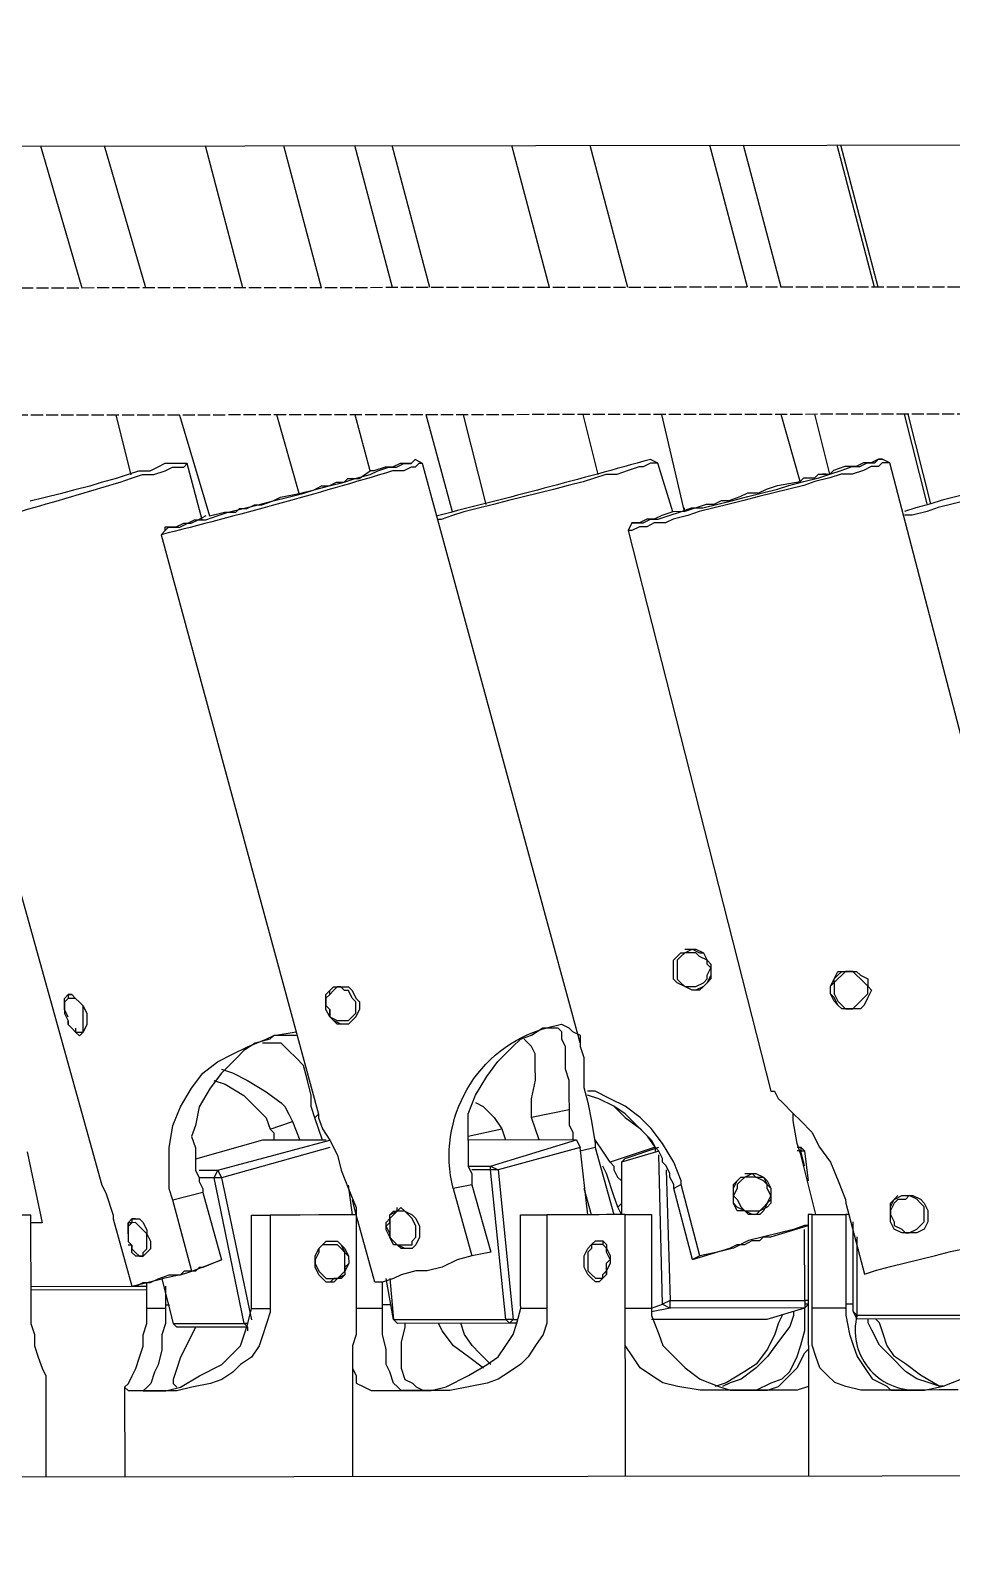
# Model space of a CAD drawing. Header units: feet. Extents: x -99009 to 3252343, y -11094690 to 9035152.
# Drawn here: x 2488723.6 to 2488906.1, y -1980934.5 to -1980631.2 of the extents above; entities that cross this region are included whole.
import ezdxf

# ---------------------------------------------------------------- set-up
doc = ezdxf.new("R2010")
doc.units = ezdxf.units.FT
doc.linetypes.add('PDF_IMPORT', pattern=[1, 0.8, -0.2])
doc.layers.add('1', color=1, linetype='Continuous')

# ---------------------------------------------------------------- blocks, each defined once
blk = doc.blocks.new('lEVELLING mACHINE')
at = {"color": 200, "lineweight": 25, "transparency": 33554684}
for points in [[(11504.18, 7487.43), (11529.38, 7462.97), (13279.48, 7462.97), (13303.93, 7487.43), (13260.96, 7487.43), (13262.44, 7488.91), (13262.44, 7521.51), (13260.96, 7522.99), (13257.99, 7522.99), (13257.25, 7521.51), (13257.25, 7488.91), (11456.76, 7488.91)], [(12760.08, 7428.89), (12761.56, 7428.89), (12761.56, 7429.63), (12761.56, 7431.11), (12760.82, 7434.82), (12760.08, 7437.04), (12759.34, 7439.26), (12757.86, 7441.49), (12756.37, 7443.71), (12753.41, 7445.19), (12752.67, 7445.93), (12751.19, 7445.93), (12749.71, 7445.93), (12748.97, 7445.93), (12751.93, 7445.93), (12754.89, 7445.93), (12758.6, 7445.93), (12761.56, 7445.19), (12763.78, 7444.45), (12765.27, 7442.97), (12766.75, 7441.49), (12767.49, 7439.26), (12768.23, 7437.04), (12768.23, 7434.82), (12768.23, 7432.6), (12768.23, 7429.63), (12768.23, 7411.11), (12768.97, 7411.11), (12768.97, 7462.97)], [(12805.28, 7462.97), (12805.28, 7440), (12805.28, 7439.26), (12805.28, 7437.04), (12805.28, 7434.82), (12805.28, 7432.6), (12805.28, 7429.63), (12805.28, 7411.11), (12800.09, 7411.11), (12800.09, 7428.89), (12800.09, 7429.63), (12797.87, 7428.89), (12796.39, 7429.63), (12796.39, 7428.15), (12797.87, 7428.89), (12798.61, 7399.25)], [(12859.37, 7440), (12859.37, 7462.97)], [(12904.56, 7445.19), (12904.56, 7462.97)], [(12920.12, 7462.97), (12920.12, 7444.45), (12920.12, 7442.97), (12920.86, 7441.49), (12921.6, 7439.26), (12922.35, 7437.04), (12922.35, 7434.82), (12923.09, 7432.6), (12923.09, 7429.63), (12923.09, 7411.11), (12924.57, 7411.11), (12926.05, 7411.11), (12928.27, 7411.11), (12931.24, 7411.11), (12933.46, 7411.11), (12936.42, 7411.11), (12940.13, 7411.11), (12943.09, 7411.11), (12946.8, 7411.11), (12946.8, 7428.89), (12946.8, 7429.63)], [(12739.33, 7445.93), (12743.04, 7445.93), (12746.74, 7445.93), (12748.97, 7445.93), (12748.22, 7445.93), (12746, 7445.93), (12742.3, 7445.19), (12738.59, 7443.71)], [(12742.3, 7445.19), (12743.04, 7445.19), (12746.74, 7442.97), (12749.71, 7440.75), (12751.93, 7439.26), (12753.41, 7437.04), (12754.15, 7434.82), (12754.89, 7432.6), (12755.63, 7431.85)], [(12743.04, 7445.19), (12745.26, 7444.45), (12747.48, 7443.71), (12749.71, 7442.23), (12752.67, 7439.26), (12754.89, 7437.04), (12756.37, 7434.08), (12757.12, 7432.6), (12757.12, 7431.85)], [(12768.97, 7445.19), (12771.19, 7445.93), (12774.16, 7445.93), (12777.12, 7445.93), (12780.08, 7445.93), (12778.6, 7445.93), (12777.12, 7445.93), (12774.9, 7445.19), (12773.42, 7443.71), (12771.19, 7441.49), (12769.71, 7438.52), (12768.97, 7437.78)], [(12781.57, 7445.93), (12779.34, 7445.93), (12776.38, 7444.45), (12774.16, 7443.71), (12772.68, 7442.23), (12771.19, 7439.26), (12770.45, 7437.04), (12769.71, 7434.08), (12769.71, 7432.6), (12769.71, 7431.11), (12769.71, 7429.63)], [(12771.93, 7430.37), (12771.93, 7431.11), (12772.68, 7433.34), (12774.9, 7436.3), (12777.12, 7439.26), (12779.34, 7441.49), (12782.31, 7443.71), (12784.53, 7444.45), (12786.01, 7445.19)], [(12774.16, 7431.11), (12774.9, 7432.6), (12775.64, 7434.82), (12777.12, 7437.78), (12779.34, 7440.75), (12781.57, 7442.23), (12785.27, 7444.45), (12787.49, 7445.19)], [(12805.28, 7429.63), (12800.09, 7429.63), (12800.09, 7431.11), (12798.61, 7434.82), (12797.87, 7437.04), (12795.64, 7439.26), (12793.42, 7441.49), (12790.46, 7443.71), (12786.75, 7445.19), (12784.53, 7445.93), (12782.31, 7445.93), (12780.83, 7445.93), (12780.08, 7445.93), (12783.05, 7445.93), (12786.01, 7445.93), (12790.46, 7445.93), (12794.9, 7445.19), (12797.87, 7444.45), (12800.09, 7442.97), (12802.31, 7441.49), (12803.79, 7439.26), (12805.28, 7437.04)], [(12848.99, 7432.6), (12848.99, 7433.34), (12849.73, 7436.3), (12849.73, 7439.26), (12849.73, 7441.49), (12848.99, 7443.71), (12847.51, 7444.45), (12846.77, 7445.19), (12845.29, 7445.93)], [(12896.41, 7275.52), (12897.15, 7276.26), (12866.03, 7391.1), (12866.03, 7391.84), (12865.29, 7394.07), (12863.81, 7396.29), (12862.33, 7399.25), (12861.59, 7402.22), (12860.11, 7405.92), (12858.62, 7409.63), (12858.62, 7411.11), (12858.62, 7429.63), (12858.62, 7432.6), (12858.62, 7434.82), (12859.37, 7437.04), (12859.37, 7439.26), (12859.37, 7441.49), (12858.62, 7442.97), (12858.62, 7444.45), (12857.14, 7445.19), (12855.66, 7445.93), (12853.44, 7445.93), (12851.22, 7445.93), (12848.25, 7445.93), (12848.99, 7445.93), (12849.73, 7445.93), (12850.47, 7445.19), (12851.22, 7444.45), (12851.96, 7442.23), (12852.7, 7440.75), (12852.7, 7437.78), (12853.44, 7434.82), (12853.44, 7432.6), (12853.44, 7430.37), (12853.44, 7429.63), (12853.44, 7428.89), (12853.44, 7424.45)], [(12858.62, 7411.11), (12860.85, 7411.11), (12863.81, 7411.11), (12866.03, 7411.11), (12869.74, 7411.11), (12872.7, 7411.11), (12875.67, 7411.11), (12875.67, 7429.63), (12875.67, 7430.37), (12876.41, 7432.6), (12877.15, 7434.82), (12877.89, 7437.04), (12879.37, 7439.26), (12881.59, 7440.75), (12883.08, 7442.23), (12885.3, 7443.71), (12887.52, 7444.45), (12891.23, 7445.19), (12894.19, 7445.93), (12896.41, 7445.93), (12899.38, 7445.93), (12900.12, 7445.93), (12901.6, 7445.93), (12903.08, 7445.93), (12903.82, 7445.93), (12904.56, 7445.19), (12903.82, 7444.45), (12903.08, 7442.97), (12902.34, 7441.49), (12901.6, 7439.26), (12900.86, 7437.04), (12900.86, 7434.82), (12900.12, 7432.6), (12900.12, 7429.63), (12900.12, 7424.45)], [(12896.41, 7425.19), (12896.41, 7428.89), (12896.41, 7429.63), (12896.41, 7430.37), (12896.41, 7432.6), (12897.15, 7434.82), (12897.15, 7437.78), (12897.89, 7440.75), (12898.64, 7442.23), (12899.38, 7444.45), (12900.12, 7445.19), (12900.86, 7445.93), (12900.12, 7445.93), (12898.64, 7445.93), (12896.41, 7445.93), (12893.45, 7445.19), (12889.74, 7442.97), (12885.3, 7440.75), (12883.82, 7439.26), (12881.59, 7437.04), (12880.85, 7434.82), (12880.11, 7432.6), (12879.37, 7429.63), (12875.67, 7429.63)], [(12890.48, 7433.34), (12891.97, 7436.3), (12893.45, 7439.26), (12894.19, 7441.49), (12894.93, 7443.71), (12894.93, 7444.45), (12894.19, 7445.19)], [(12831.95, 7440.75), (12834.17, 7438.52), (12835.66, 7437.04), (12837.14, 7434.82), (12837.88, 7432.6)], [(12833.43, 7441.49), (12836.4, 7439.26), (12839.36, 7437.04), (12841.58, 7434.08), (12842.32, 7432.6)], [(12826.76, 7432.6), (12828.25, 7432.6), (12827.5, 7431.85), (12826.76, 7431.85)], [(12851.96, 7423.7), (12851.22, 7431.85), (12828.99, 7431.85), (12828.25, 7432.6), (12850.47, 7432.6), (12851.22, 7431.85), (12852.7, 7423.7)], [(12850.47, 7432.6), (12851.22, 7431.85)], [(12880.11, 7434.08), (12880.11, 7433.34)], [(12891.23, 7422.22), (12885.3, 7420), (12889, 7421.48), (12889.74, 7421.48), (12890.48, 7422.22), (12891.23, 7422.22), (12891.97, 7422.22), (12892.71, 7422.22), (12893.45, 7422.96), (12897.15, 7423.7), (12894.93, 7432.6), (12880.85, 7432.6), (12880.11, 7433.34), (12894.19, 7433.34), (12894.93, 7432.6)], [(12880.11, 7432.6), (12880.85, 7432.6), (12886.78, 7403.7), (12889.74, 7403.7)], [(12759.34, 7415.55), (12759.34, 7431.11), (12731.92, 7431.11), (12731.92, 7431.85), (12759.34, 7431.85), (12759.34, 7431.11), (12760.08, 7430.37), (12760.08, 7412.59)], [(12760.08, 7430.37), (12759.34, 7431.85)], [(12768.23, 7429.63), (12761.56, 7429.63)], [(12800.09, 7431.85), (12777.12, 7431.85), (12769.71, 7429.63), (12768.97, 7428.89), (12769.71, 7428.89)], [(12797.13, 7402.22), (12796.39, 7428.15), (12769.71, 7428.15), (12769.71, 7429.63), (12796.39, 7429.63), (12800.09, 7430.37)], [(12805.28, 7411.11), (12806.02, 7411.11), (12807.5, 7411.11), (12808.98, 7411.11), (12810.46, 7411.11), (12812.69, 7411.11), (12814.91, 7411.11), (12817.87, 7411.11), (12820.84, 7411.11), (12820.84, 7429.63)], [(12836.4, 7401.48), (12831.95, 7401.48), (12814.91, 7396.29), (12814.17, 7397.77), (12830.47, 7402.22), (12827.5, 7431.85), (12828.99, 7431.85), (12831.95, 7402.22), (12835.66, 7402.22)], [(12826.02, 7429.63), (12826.02, 7428.89), (12826.02, 7411.11), (12820.84, 7411.11)], [(12851.22, 7431.85), (12851.22, 7431.85)], [(12853.44, 7429.63), (12858.62, 7429.63)], [(12863.81, 7397.77), (12885.3, 7403.7), (12879.37, 7431.85)], [(12879.37, 7429.63), (12879.37, 7428.89), (12879.37, 7411.11), (12875.67, 7411.11)], [(12896.41, 7429.63), (12900.12, 7429.63)], [(12768.23, 7411.11), (12761.56, 7411.11), (12761.56, 7428.89)], [(12768.97, 7428.15), (12769.71, 7428.15), (12769.71, 7414.07)], [(12853.44, 7428.89), (12851.96, 7428.89)], [(12896.41, 7428.89), (12895.67, 7428.89)], [(12836.4, 7396.29), (12836.4, 7397.03), (12836.4, 7398.51), (12836.4, 7399.25), (12836.4, 7400.74), (12836.4, 7401.48), (12835.66, 7402.96), (12835.66, 7403.7), (12835.66, 7405.18), (12839.36, 7405.92), (12835.66, 7419.26), (12838.62, 7420), (12841.58, 7421.48), (12844.55, 7422.22), (12846.77, 7422.22), (12849.73, 7422.96), (12851.22, 7423.7), (12853.44, 7424.45), (12854.92, 7424.45), (12858.62, 7411.11), (12859.37, 7408.14)], [(12863.81, 7416.29), (12863.07, 7416.29), (12862.33, 7416.29), (12861.59, 7417.04), (12860.85, 7418.52), (12860.11, 7419.26), (12860.11, 7420.74), (12860.85, 7421.48), (12860.85, 7422.96), (12861.59, 7423.7), (12863.07, 7423.7), (12863.81, 7424.45)], [(12889, 7273.29), (12891.97, 7262.18), (12893.45, 7262.18), (12894.19, 7262.18), (12894.93, 7262.18), (12896.41, 7262.18), (12897.89, 7262.92), (12899.38, 7263.66), (12901.6, 7263.66), (12903.82, 7264.4), (12906.04, 7265.14), (12909.01, 7265.88), (12911.23, 7266.62), (12914.2, 7267.37), (12917.16, 7268.11), (12920.12, 7268.85), (12923.09, 7269.59)], [(12944.57, 7277), (12909.01, 7405.18), (12908.27, 7406.66), (12906.79, 7411.11), (12906.79, 7411.85), (12903.08, 7425.19), (12897.15, 7423.7)], [(12923.09, 7425.19), (12903.08, 7425.19), (12902.34, 7425.19), (12900.86, 7424.45), (12899.38, 7424.45), (12897.89, 7423.7), (12895.67, 7422.96), (12893.45, 7422.96), (12891.23, 7422.22), (12894.93, 7408.14)], [(12900.12, 7425.93), (12923.09, 7425.93)], [(12902.34, 7425.19), (12900.12, 7425.19)], [(12923.83, 7398.51), (12920.86, 7412.59), (12923.09, 7412.59)], [(12803.79, 7274.03), (12804.54, 7275.52), (12776.38, 7386.66), (12775.64, 7386.66), (12774.9, 7388.14), (12774.16, 7388.88), (12771.93, 7391.1), (12770.45, 7392.58), (12768.23, 7394.81), (12766.75, 7397.77), (12764.53, 7400.74), (12763.04, 7404.44), (12761.56, 7408.14), (12761.56, 7408.89), (12757.86, 7422.96), (12755.63, 7422.22), (12752.67, 7421.48), (12749.71, 7420.74), (12746.74, 7420), (12743.78, 7419.26), (12740.81, 7418.52), (12737.11, 7417.78)], [(12768.97, 7420.74), (12768.97, 7419.26)], [(12808.98, 7422.96), (12808.98, 7422.22)], [(12790.46, 7419.26), (12791.94, 7420), (12784.53, 7417.78), (12783.05, 7417.04), (12782.31, 7417.04), (12781.57, 7417.04), (12780.08, 7416.29), (12779.34, 7416.29), (12778.6, 7416.29), (12777.86, 7415.55), (12776.38, 7415.55), (12768.97, 7413.33), (12769.71, 7413.33), (12771.93, 7414.07), (12774.9, 7414.81), (12777.86, 7415.55), (12780.83, 7416.29), (12783.79, 7417.78), (12786.75, 7418.52), (12790.46, 7419.26), (12794.16, 7405.18), (12794.16, 7404.44), (12795.64, 7400.74), (12797.87, 7397.03), (12800.09, 7394.07), (12802.31, 7391.84), (12805.28, 7389.62), (12808.24, 7388.14), (12811.2, 7386.66), (12812.69, 7386.66)], [(12791.94, 7420), (12795.64, 7405.92)], [(12808.98, 7417.78), (12808.98, 7417.78)], [(12811.2, 7416.29), (12810.46, 7416.29), (12809.72, 7416.29), (12809.72, 7417.04), (12808.98, 7417.78)], [(12835.66, 7405.18), (12831.95, 7418.52), (12835.66, 7419.26)], [(12848.25, 7417.78), (12848.99, 7417.78), (12850.47, 7417.04), (12851.22, 7417.04), (12851.96, 7415.55), (12851.96, 7414.81), (12852.7, 7413.33), (12851.96, 7412.59), (12851.96, 7411.11), (12851.22, 7410.37), (12850.47, 7410.37), (12850.47, 7409.63)], [(12889, 7406.66), (12885.3, 7420)], [(12903.82, 7414.81), (12903.82, 7413.33), (12903.82, 7412.59), (12903.08, 7411.85), (12902.34, 7411.85), (12901.6, 7411.85), (12900.86, 7412.59), (12900.12, 7414.07), (12900.12, 7414.81), (12899.38, 7416.29), (12899.38, 7417.78), (12900.12, 7418.52), (12900.86, 7419.26)], [(12902.34, 7418.52), (12901.6, 7419.26), (12900.86, 7419.26), (12901.6, 7419.26), (12902.34, 7419.26), (12903.08, 7418.52), (12903.08, 7417.04), (12903.82, 7417.04)], [(12747.48, 7414.81), (12748.22, 7414.81), (12749.71, 7414.81), (12750.45, 7414.81), (12751.93, 7414.07), (12752.67, 7412.59), (12752.67, 7411.85), (12752.67, 7410.37), (12752.67, 7409.63), (12751.93, 7408.14), (12751.19, 7407.4)], [(12902.34, 7411.85), (12903.08, 7411.85), (12903.08, 7412.59), (12903.82, 7412.59), (12903.82, 7413.33)], [(12760.82, 7411.11), (12761.56, 7411.11)], [(12767.49, 7411.11), (12770.45, 7399.25), (12771.19, 7397.03), (12771.93, 7392.58), (12771.93, 7391.1)], [(12781.57, 7402.96), (12780.08, 7402.96), (12779.34, 7403.7), (12777.86, 7403.7), (12777.12, 7404.44), (12776.38, 7405.92), (12776.38, 7406.66), (12776.38, 7408.14), (12777.12, 7408.89), (12777.86, 7410.37), (12778.6, 7411.11), (12779.34, 7411.11), (12780.83, 7411.11), (12781.57, 7410.37), (12783.05, 7409.63), (12783.79, 7408.89), (12783.79, 7408.14), (12783.79, 7406.66), (12783.79, 7405.92), (12783.05, 7404.44), (12782.31, 7403.7), (12781.57, 7403.7)], [(12798.61, 7398.51), (12806.02, 7400.74), (12806.02, 7411.11), (12806.76, 7409.63), (12807.5, 7407.4), (12808.98, 7402.96), (12809.72, 7401.48)], [(12806.02, 7408.89), (12806.76, 7409.63)], [(12811.95, 7411.11), (12813.43, 7405.92)], [(12812.69, 7411.11), (12814.17, 7397.77)], [(12858.62, 7411.11), (12858.62, 7411.11)], [(12859.37, 7411.11), (12860.11, 7405.18)], [(12750.45, 7407.4), (12749.71, 7407.4)], [(12794.16, 7405.18), (12795.64, 7405.92), (12795.64, 7405.18), (12796.39, 7403.7), (12796.39, 7402.96), (12797.13, 7401.48), (12797.87, 7400.74), (12797.87, 7399.99), (12798.61, 7398.51), (12799.35, 7397.77), (12800.83, 7395.55), (12803.05, 7393.33), (12805.28, 7391.1), (12807.5, 7389.62), (12810.46, 7388.14), (12812.69, 7387.4)], [(12808.24, 7400.74), (12807.5, 7401.48), (12807.5, 7402.22), (12806.76, 7403.7), (12806.02, 7404.44), (12806.02, 7405.18), (12806.02, 7405.92)], [(12771.19, 7397.77), (12770.45, 7397.77), (12770.45, 7398.51), (12769.71, 7398.51), (12768.97, 7404.44)], [(12889.74, 7402.22), (12886.04, 7402.22), (12863.81, 7396.29)], [(12769.71, 7401.48), (12770.45, 7398.51), (12771.19, 7398.51)], [(12806.02, 7400.74), (12805.28, 7399.99), (12798.61, 7397.77)], [(12807.5, 7389.62), (12805.28, 7391.84), (12802.31, 7394.07), (12801.57, 7394.81), (12800.09, 7396.29), (12799.35, 7397.77), (12808.24, 7400.74), (12809.72, 7398.51), (12811.2, 7396.29)], [(12864.55, 7396.29), (12877.15, 7396.29), (12890.48, 7399.99)], [(12769.71, 7398.51), (12770.45, 7397.77)], [(12799.35, 7397.77), (12799.35, 7398.51)], [(12811.2, 7397.77), (12814.17, 7398.51)], [(12814.91, 7396.29), (12836.4, 7396.29), (12836.4, 7393.33), (12836.4, 7391.1), (12834.91, 7387.4), (12832.69, 7383.69), (12830.47, 7380.73), (12827.5, 7377.77), (12826.02, 7376.28), (12823.8, 7375.54), (12821.58, 7374.06), (12820.84, 7374.06), (12820.1, 7374.06), (12818.61, 7374.06), (12817.87, 7374.8), (12817.87, 7376.28), (12817.13, 7377.77), (12817.13, 7379.99), (12817.13, 7382.21), (12816.39, 7384.43), (12816.39, 7387.4), (12816.39, 7390.36), (12816.39, 7391.1), (12816.39, 7392.58), (12816.39, 7393.33), (12815.65, 7394.81), (12815.65, 7395.55), (12815.65, 7396.29)], [(12822.32, 7396.29), (12823.8, 7391.84)], [(12834.91, 7388.88), (12833.43, 7389.62), (12831.95, 7391.1), (12831.21, 7391.84), (12829.73, 7394.07), (12828.99, 7396.29)], [(12865.29, 7396.29), (12866.77, 7391.84), (12867.52, 7389.62), (12867.52, 7387.4), (12868.26, 7384.43), (12869, 7381.47), (12870.48, 7379.99), (12871.96, 7378.51), (12873.44, 7377.02), (12874.93, 7377.02), (12876.41, 7377.02), (12877.15, 7377.02)], [(12885.3, 7382.21), (12883.08, 7382.95), (12880.11, 7384.43), (12876.41, 7386.66), (12873.44, 7388.88), (12872.7, 7389.62), (12871.96, 7391.1), (12871.22, 7392.58), (12869.74, 7396.29)], [(12875.67, 7394.07), (12874.93, 7394.81), (12874.93, 7396.29)], [(12836.4, 7395.55), (12829.73, 7394.07)], [(12886.78, 7384.43), (12884.56, 7385.18), (12880.85, 7387.4), (12877.89, 7390.36), (12876.41, 7391.84), (12875.67, 7394.07), (12871.22, 7392.58)], [(12816.39, 7390.36), (12823.8, 7391.84), (12823.8, 7390.36), (12823.8, 7388.14), (12823.06, 7384.43), (12823.06, 7381.47), (12823.06, 7379.25), (12823.8, 7377.77), (12824.54, 7377.02), (12825.28, 7376.28)], [(12866.77, 7391.84), (12866.03, 7391.1)], [(12814.17, 7377.02), (12845.29, 7262.18), (12846.77, 7261.44)], [(12870.48, 7375.54), (12871.22, 7375.54), (12873.44, 7375.54), (12874.93, 7375.54), (12870.48, 7374.8)], [(12915.68, 7371.84), (12916.42, 7370.36), (12916.42, 7369.62), (12916.42, 7368.13), (12915.68, 7367.39), (12914.94, 7367.39), (12914.2, 7368.13), (12913.45, 7368.87), (12912.71, 7369.62), (12911.97, 7371.1), (12911.97, 7372.58), (12911.97, 7373.32), (12912.71, 7374.8), (12913.45, 7375.54), (12914.2, 7374.8), (12914.94, 7374.06), (12915.68, 7373.32), (12915.68, 7372.58)], [(12914.2, 7374.06), (12914.2, 7374.8), (12913.45, 7374.8), (12912.71, 7374.8)], [(12723.77, 7373.32), (12752.67, 7262.18), (12754.15, 7261.44)], [(12860.11, 7373.32), (12860.85, 7373.32), (12861.59, 7373.32), (12863.07, 7372.58), (12863.81, 7371.84), (12863.81, 7370.36), (12864.55, 7369.62), (12864.55, 7368.13), (12863.81, 7367.39), (12863.81, 7366.65), (12863.07, 7365.91), (12862.33, 7365.91)], [(12759.34, 7370.36), (12760.08, 7370.36), (12760.82, 7370.36), (12762.3, 7370.36), (12763.04, 7369.62), (12763.78, 7368.87), (12764.53, 7367.39), (12764.53, 7365.91), (12763.78, 7365.17), (12763.78, 7364.43), (12763.04, 7362.95), (12761.56, 7362.95)], [(12914.94, 7367.39), (12915.68, 7367.39), (12915.68, 7368.13), (12916.42, 7368.87)], [(12793.42, 7358.5), (12792.68, 7358.5), (12791.94, 7358.5), (12790.46, 7359.24), (12789.72, 7359.24), (12788.98, 7360.72), (12788.24, 7361.47), (12788.24, 7362.95), (12788.24, 7363.69), (12788.98, 7365.17), (12789.72, 7365.91), (12790.46, 7366.65), (12791.2, 7366.65)], [(12752.67, 7262.18), (12753.41, 7262.18), (12754.15, 7262.18), (12754.89, 7262.92), (12756.37, 7262.92), (12757.86, 7263.66), (12760.08, 7264.4), (12762.3, 7264.4), (12764.53, 7265.14), (12767.49, 7265.88), (12769.71, 7266.62), (12772.68, 7267.37), (12775.64, 7268.11), (12778.6, 7268.85), (12781.57, 7269.59), (12784.53, 7270.33), (12787.49, 7271.07), (12790.46, 7271.81), (12792.68, 7272.55), (12795.64, 7273.29), (12797.13, 7274.03), (12799.35, 7274.03), (12800.83, 7274.78), (12802.31, 7274.78), (12803.79, 7275.52), (12804.54, 7275.52)], [(12888.26, 7272.55), (12889.74, 7273.29), (12891.23, 7274.03), (12892.71, 7274.03), (12894.19, 7274.78), (12895.67, 7274.78), (12896.41, 7274.78), (12896.41, 7275.52), (12895.67, 7274.78), (12894.93, 7274.78), (12893.45, 7274.78), (12891.97, 7274.03), (12890.48, 7273.29), (12888.26, 7273.29), (12886.04, 7272.55), (12883.82, 7271.81), (12880.85, 7271.07), (12877.89, 7270.33), (12874.93, 7269.59), (12871.96, 7268.85), (12869, 7268.11), (12866.77, 7267.37), (12863.81, 7266.62), (12860.85, 7265.88), (12858.62, 7265.14), (12855.66, 7264.4), (12854.18, 7263.66), (12851.96, 7262.92), (12850.47, 7262.92), (12848.99, 7262.18), (12847.51, 7262.18), (12846.77, 7261.44), (12847.51, 7262.18), (12848.25, 7262.18), (12849.73, 7262.18), (12851.22, 7262.92), (12852.7, 7262.92), (12854.92, 7263.66), (12855.66, 7263.66), (12858.62, 7252.55)], [(12703.77, 7271.81), (12706.73, 7262.18), (12707.47, 7261.44), (12708.21, 7261.44), (12708.95, 7261.44), (12709.7, 7261.44), (12711.18, 7262.18), (12713.4, 7262.18), (12714.88, 7262.92), (12717.1, 7263.66), (12719.33, 7264.4), (12722.29, 7264.4), (12724.51, 7265.14), (12727.48, 7265.88), (12730.44, 7266.62), (12733.41, 7267.37), (12736.37, 7268.11), (12739.33, 7268.85), (12742.3, 7269.59), (12744.52, 7270.33), (12747.48, 7271.07), (12749.71, 7271.81)], [(12706.73, 7262.18), (12707.47, 7262.18), (12708.21, 7262.18), (12709.7, 7262.92), (12711.18, 7262.92), (12712.66, 7263.66), (12714.88, 7263.66), (12717.1, 7264.4), (12719.33, 7265.14), (12722.29, 7265.88), (12725.26, 7266.62), (12728.22, 7267.37), (12731.18, 7268.11), (12734.15, 7268.85), (12737.11, 7269.59), (12740.07, 7270.33), (12743.04, 7271.07), (12745.26, 7271.81), (12748.22, 7272.55), (12749.71, 7272.55)], [(12793.42, 7271.07), (12793.42, 7271.81), (12795.64, 7271.81), (12797.87, 7272.55), (12799.35, 7273.29), (12800.83, 7273.29), (12802.31, 7274.03), (12803.05, 7274.03), (12803.79, 7274.03), (12803.05, 7274.03), (12801.57, 7274.03), (12800.09, 7273.29), (12798.61, 7273.29), (12796.39, 7272.55), (12794.16, 7271.81), (12791.94, 7271.07), (12789.72, 7271.07), (12786.75, 7270.33), (12783.79, 7269.59), (12780.83, 7268.85), (12777.86, 7268.11), (12774.9, 7267.37), (12772.68, 7266.62), (12769.71, 7265.88), (12766.75, 7265.14), (12764.53, 7264.4), (12762.3, 7263.66), (12760.08, 7262.92), (12758.6, 7262.92), (12757.12, 7262.18), (12755.63, 7262.18), (12754.89, 7261.44), (12754.15, 7261.44), (12754.89, 7261.44), (12756.37, 7262.18), (12757.86, 7262.18), (12759.34, 7262.92), (12761.56, 7262.92), (12763.78, 7263.66), (12764.53, 7264.4), (12767.49, 7252.55)], [(12797.87, 7252.55), (12793.42, 7271.81), (12788.98, 7270.33), (12787.49, 7270.33), (12786.01, 7269.59), (12784.53, 7269.59), (12782.31, 7268.85), (12780.83, 7268.11), (12778.6, 7268.11), (12777.12, 7267.37), (12774.9, 7266.62), (12770.45, 7265.88), (12774.16, 7252.55)], [(12798.61, 7262.18), (12799.35, 7262.18), (12800.09, 7262.18), (12801.57, 7262.92), (12802.31, 7262.92), (12804.54, 7263.66), (12806.76, 7264.4), (12808.98, 7264.4), (12811.2, 7265.14), (12813.43, 7265.88), (12816.39, 7266.62), (12819.35, 7267.37), (12822.32, 7268.11), (12825.28, 7268.85), (12828.25, 7269.59), (12831.21, 7270.33), (12834.17, 7271.07), (12837.14, 7271.81), (12839.36, 7272.55), (12841.58, 7273.29), (12842.32, 7273.29)], [(12839.36, 7271.81), (12844.55, 7252.55)], [(12893.45, 7252.55), (12887.52, 7272.55), (12884.56, 7271.81), (12883.82, 7271.81), (12882.33, 7271.81), (12881.59, 7271.07), (12880.11, 7271.07), (12878.63, 7270.33), (12877.15, 7270.33), (12874.93, 7269.59), (12873.44, 7268.85), (12869.74, 7268.11), (12874.18, 7252.55)], [(12744.52, 7270.33), (12748.97, 7252.55)], [(12745.26, 7270.33), (12749.71, 7252.55)], [(12832.69, 7270.33), (12837.14, 7252.55)], [(12770.45, 7265.88), (12769.71, 7265.14), (12768.23, 7265.14), (12767.49, 7265.14), (12766.75, 7264.4), (12766.01, 7264.4), (12765.27, 7264.4), (12766.01, 7264.4), (12764.53, 7264.4)], [(12869.74, 7268.11), (12866.77, 7267.37), (12865.29, 7266.62), (12863.81, 7266.62), (12862.33, 7265.88), (12860.85, 7265.88), (12860.11, 7265.14), (12859.37, 7265.14), (12858.62, 7265.14), (12857.88, 7265.14), (12855.66, 7263.66)], [(12766.01, 7264.4), (12766.01, 7264.4)], [(12810.46, 7264.4), (12813.43, 7252.55)], [(12903.08, 7264.4), (12906.04, 7252.55)], [(12754.89, 7227.35), (12762.3, 7199.2)], [(12755.63, 7227.35), (12763.04, 7199.2)], [(12774.16, 7227.35), (12781.57, 7199.2)], [(12780.83, 7227.35), (12788.24, 7199.2)], [(12804.54, 7227.35), (12811.95, 7199.2)], [(12820.1, 7227.35), (12827.5, 7199.2)], [(12843.81, 7227.35), (12851.22, 7199.2)], [(12851.22, 7227.35), (12858.62, 7199.2)], [(12865.29, 7227.35), (12872.7, 7199.2)], [(12880.85, 7227.35), (12888.26, 7199.2)], [(12900.12, 7227.35), (12908.27, 7199.2)], [(12912.71, 7227.35), (12920.86, 7199.2)], [(13169.08, 7199.2), (11668.67, 7199.2)]]:
    blk.add_lwpolyline(points, dxfattribs=at)
for points in [[(12826.02, 7429.63), (12820.84, 7429.63), (12820.84, 7430.37), (12820.84, 7432.6), (12821.58, 7434.82), (12823.06, 7437.04), (12824.54, 7439.26), (12826.02, 7440.75), (12828.25, 7442.23), (12830.47, 7443.71), (12832.69, 7444.45), (12836.4, 7445.19), (12840.1, 7445.93), (12843.06, 7445.93), (12846.77, 7445.93), (12848.25, 7445.93), (12846.77, 7445.93), (12843.81, 7445.93), (12840.84, 7445.19), (12836.4, 7442.97), (12832.69, 7440.75), (12830.47, 7439.26), (12828.99, 7437.04), (12827.5, 7434.82), (12826.76, 7432.6)], [(12810.46, 7416.29), (12809.72, 7416.29), (12808.98, 7417.04), (12808.98, 7417.78), (12808.24, 7419.26), (12808.24, 7420.74), (12808.98, 7422.22), (12808.98, 7422.96), (12809.72, 7423.7), (12810.46, 7424.45), (12811.2, 7424.45), (12811.95, 7423.7), (12812.69, 7422.96), (12813.43, 7421.48), (12813.43, 7420), (12813.43, 7419.26), (12812.69, 7417.78), (12811.95, 7417.04), (12811.2, 7416.29)], [(12810.46, 7417.04), (12811.2, 7417.04), (12811.95, 7417.04), (12811.95, 7417.78), (12812.69, 7418.52), (12812.69, 7420), (12812.69, 7420.74), (12812.69, 7422.22), (12811.95, 7422.96), (12811.2, 7423.7), (12810.46, 7423.7), (12809.72, 7423.7), (12809.72, 7422.96), (12808.98, 7422.22), (12808.98, 7420.74), (12808.24, 7420), (12808.98, 7418.52), (12808.98, 7417.78), (12809.72, 7417.04)], [(12863.81, 7416.29), (12862.33, 7416.29), (12861.59, 7417.04), (12860.85, 7417.78), (12860.11, 7419.26), (12860.11, 7420.74), (12860.85, 7422.22), (12860.85, 7422.96), (12862.33, 7423.7), (12863.07, 7424.45), (12864.55, 7424.45), (12865.29, 7423.7), (12866.03, 7422.96), (12866.77, 7421.48), (12866.77, 7420), (12866.77, 7419.26), (12866.03, 7417.78), (12865.29, 7417.04), (12864.55, 7416.29)], [(12863.07, 7417.04), (12863.81, 7417.04), (12865.29, 7417.04), (12866.03, 7417.78), (12866.03, 7418.52), (12866.77, 7420), (12866.77, 7420.74), (12866.03, 7422.22), (12865.29, 7422.96), (12864.55, 7423.7), (12863.81, 7423.7), (12862.33, 7423.7), (12861.59, 7422.96), (12860.85, 7422.22), (12860.85, 7420.74), (12860.85, 7420), (12860.85, 7418.52), (12861.59, 7417.78), (12862.33, 7417.04)], [(12848.25, 7417.78), (12849.73, 7417.78), (12850.47, 7417.04), (12851.22, 7416.29), (12851.96, 7415.55), (12852.7, 7414.07), (12852.7, 7412.59), (12851.96, 7411.85), (12851.96, 7411.11), (12850.47, 7410.37), (12849.73, 7409.63), (12848.99, 7410.37), (12847.51, 7411.11), (12846.77, 7411.85), (12846.03, 7413.33), (12846.03, 7414.07), (12846.03, 7415.55), (12846.77, 7417.04), (12847.51, 7417.78)], [(12900.86, 7419.26), (12900.86, 7418.52), (12900.12, 7417.78), (12900.12, 7417.04), (12900.12, 7416.29), (12900.12, 7414.81), (12900.86, 7414.07), (12901.6, 7413.33), (12902.34, 7412.59), (12903.08, 7412.59), (12903.82, 7413.33), (12903.82, 7414.07), (12903.82, 7414.81), (12903.82, 7416.29), (12903.08, 7417.04), (12903.08, 7417.78), (12902.34, 7418.52), (12901.6, 7419.26)], [(12748.22, 7414.81), (12748.97, 7414.81), (12750.45, 7414.81), (12751.93, 7414.07), (12752.67, 7412.59), (12752.67, 7411.85), (12752.67, 7410.37), (12752.67, 7408.89), (12751.93, 7408.14), (12750.45, 7407.4), (12748.97, 7407.4), (12748.22, 7407.4), (12746.74, 7408.14), (12746, 7408.89), (12745.26, 7410.37), (12745.26, 7411.11), (12745.26, 7412.59), (12746, 7414.07), (12747.48, 7414.81)], [(12749.71, 7414.81), (12748.97, 7414.81), (12747.48, 7414.07), (12746.74, 7413.33), (12746, 7412.59), (12746, 7411.85), (12746, 7410.37), (12746, 7409.63), (12746.74, 7408.89), (12747.48, 7408.14), (12748.97, 7407.4), (12749.71, 7408.14), (12751.19, 7408.14), (12751.93, 7408.89), (12752.67, 7410.37), (12752.67, 7411.11), (12751.93, 7412.59), (12751.93, 7413.33), (12750.45, 7414.07)], [(12848.99, 7417.04), (12847.51, 7417.04), (12847.51, 7416.29), (12846.77, 7415.55), (12846.77, 7414.07), (12846.77, 7413.33), (12847.51, 7411.85), (12848.25, 7411.11), (12848.99, 7410.37), (12849.73, 7410.37), (12850.47, 7410.37), (12851.22, 7411.11), (12851.96, 7411.85), (12851.96, 7413.33), (12851.96, 7414.07), (12851.96, 7415.55), (12851.22, 7416.29), (12850.47, 7417.04), (12849.73, 7417.04)], [(12779.34, 7411.11), (12780.08, 7411.11), (12781.57, 7410.37), (12783.05, 7410.37), (12783.79, 7408.89), (12783.79, 7407.4), (12783.79, 7406.66), (12783.79, 7405.18), (12782.31, 7403.7), (12781.57, 7403.7), (12780.08, 7402.96), (12779.34, 7402.96), (12777.86, 7403.7), (12777.12, 7405.18), (12776.38, 7405.92), (12776.38, 7407.4), (12776.38, 7408.89), (12777.12, 7409.63), (12778.6, 7410.37)], [(12780.83, 7410.37), (12779.34, 7410.37), (12778.6, 7410.37), (12777.86, 7409.63), (12777.12, 7408.89), (12776.38, 7407.4), (12777.12, 7405.92), (12777.12, 7405.18), (12777.86, 7404.44), (12779.34, 7403.7), (12780.08, 7403.7), (12781.57, 7403.7), (12782.31, 7404.44), (12783.05, 7405.18), (12783.05, 7405.92), (12783.79, 7407.4), (12783.05, 7408.14), (12782.31, 7409.63), (12781.57, 7410.37)], [(12894.93, 7408.14), (12895.67, 7405.92), (12895.67, 7402.22), (12895.67, 7397.77), (12894.93, 7393.33), (12893.45, 7389.62), (12891.23, 7385.92), (12889, 7382.95), (12886.04, 7380.73), (12883.08, 7379.25), (12880.11, 7377.77), (12876.41, 7376.28), (12874.93, 7375.54), (12875.67, 7376.28), (12878.63, 7377.02), (12880.85, 7378.51), (12882.33, 7379.99), (12885.3, 7382.95), (12887.52, 7385.92), (12889.74, 7389.62), (12890.48, 7393.33), (12891.23, 7395.55), (12890.48, 7397.77), (12890.48, 7399.25), (12890.48, 7399.99), (12890.48, 7401.48), (12890.48, 7402.22), (12889.74, 7403.7), (12889.74, 7404.44), (12889, 7405.92), (12889, 7406.66)], [(12831.95, 7402.22), (12831.95, 7401.48), (12830.47, 7402.22)], [(12886.78, 7403.7), (12886.04, 7402.22), (12885.3, 7403.7)], [(12912.71, 7371.1), (12912.71, 7369.62), (12913.45, 7368.87), (12914.2, 7368.13), (12914.94, 7368.13), (12915.68, 7368.13), (12916.42, 7368.87), (12916.42, 7370.36), (12916.42, 7371.1), (12915.68, 7372.58), (12915.68, 7373.32), (12914.94, 7374.06), (12914.2, 7374.8), (12913.45, 7374.8), (12912.71, 7374.8), (12912.71, 7374.06), (12912.71, 7373.32), (12912.71, 7371.84)], [(12862.33, 7365.91), (12861.59, 7365.91), (12860.11, 7365.91), (12859.37, 7366.65), (12858.62, 7368.13), (12857.88, 7368.87), (12857.88, 7370.36), (12858.62, 7371.84), (12859.37, 7372.58), (12860.11, 7373.32), (12860.85, 7373.32), (12862.33, 7373.32), (12863.07, 7372.58), (12863.81, 7371.84), (12864.55, 7370.36), (12864.55, 7368.87), (12864.55, 7367.39), (12863.81, 7366.65), (12863.07, 7365.91)], [(12858.62, 7368.87), (12859.37, 7368.13), (12860.11, 7366.65), (12860.85, 7366.65), (12861.59, 7365.91), (12862.33, 7365.91), (12863.07, 7366.65), (12863.81, 7367.39), (12864.55, 7368.13), (12864.55, 7369.62), (12863.81, 7370.36), (12863.81, 7371.84), (12862.33, 7372.58), (12861.59, 7372.58), (12860.85, 7372.58), (12860.11, 7372.58), (12859.37, 7371.84), (12858.62, 7371.1), (12858.62, 7370.36)], [(12759.34, 7370.36), (12760.82, 7370.36), (12762.3, 7370.36), (12763.04, 7369.62), (12763.78, 7368.13), (12764.53, 7367.39), (12764.53, 7365.91), (12763.78, 7364.43), (12763.04, 7363.69), (12762.3, 7362.95), (12760.82, 7362.95), (12759.34, 7362.95), (12758.6, 7363.69), (12757.12, 7364.43), (12757.12, 7365.91), (12756.37, 7366.65), (12757.12, 7368.13), (12757.86, 7369.62), (12758.6, 7370.36)], [(12763.04, 7364.43), (12763.78, 7365.17), (12763.78, 7366.65), (12763.78, 7367.39), (12763.04, 7368.87), (12762.3, 7369.62), (12761.56, 7370.36), (12760.08, 7370.36), (12759.34, 7369.62), (12758.6, 7368.87), (12757.86, 7368.13), (12757.12, 7367.39), (12757.12, 7365.91), (12757.86, 7365.17), (12758.6, 7364.43), (12759.34, 7363.69), (12760.08, 7362.95), (12761.56, 7362.95), (12762.3, 7363.69)], [(12791.2, 7366.65), (12791.94, 7366.65), (12793.42, 7365.91), (12794.9, 7365.17), (12795.64, 7364.43), (12795.64, 7362.95), (12795.64, 7362.21), (12795.64, 7360.72), (12794.16, 7359.24), (12793.42, 7359.24), (12791.94, 7358.5), (12791.2, 7358.5), (12789.72, 7359.24), (12788.98, 7360.72), (12788.24, 7361.47), (12788.24, 7362.95), (12788.24, 7364.43), (12788.98, 7365.17), (12789.72, 7365.91)], [(12794.9, 7362.21), (12794.9, 7362.95), (12794.9, 7364.43), (12794.16, 7365.17), (12793.42, 7365.91), (12791.94, 7365.91), (12791.2, 7365.91), (12789.72, 7365.17), (12788.98, 7364.43), (12788.98, 7363.69), (12788.24, 7362.21), (12788.98, 7361.47), (12788.98, 7360.72), (12790.46, 7359.98), (12791.2, 7359.24), (12792.68, 7359.24), (12793.42, 7359.24), (12794.16, 7359.98), (12794.9, 7360.72)]]:
    blk.add_lwpolyline(points, close=True, dxfattribs=at)
for points in [[(12839.36, 7405.92, -0.407174), (12820.84, 7374.06), (12817.87, 7373.32), (12816.39, 7374.06), (12815.65, 7374.8), (12814.17, 7375.54), (12814.17, 7377.77), (12813.43, 7379.99), (12813.43, 7382.95), (12813.43, 7385.92), (12812.69, 7388.88), (12811.95, 7392.58), (12811.2, 7397.03), (12811.2, 7397.77), (12807.5, 7411.11)], [(12845.29, 7262.18), (12846.03, 7262.18), (12846.77, 7262.92), (12847.51, 7262.92), (12848.99, 7263.66), (12851.22, 7263.66, -0.012313), (12897.15, 7276.26)], [(12891.97, 7262.18), (12892.71, 7262.92), (12894.19, 7262.92), (12894.93, 7262.92), (12896.41, 7263.66), (12898.64, 7264.4), (12900.86, 7264.4), (12903.08, 7265.14), (12905.3, 7265.88, -0.008152), (12944.57, 7277)], [(12795.64, 7271.81), (12798.61, 7262.18), (12800.09, 7261.44, -0.007281), (12842.32, 7272.55)]]:
    blk.add_lwpolyline(points, format="xyb", dxfattribs=at)
at = {"color": 200, "linetype": 'PDF_IMPORT', "lineweight": 25, "ltscale": 3.011111, "transparency": 33554684}
for points in [[(11529.38, 7252.55), (13279.48, 7252.55)], [(11504.18, 7227.35), (13303.93, 7227.35)]]:
    blk.add_lwpolyline(points, dxfattribs=at)
at = {"color": 200, "lineweight": 25, "transparency": 33554684}
blk.add_arc((12747.85, 7434.08), 11.86, 345.5297, 91.7899, dxfattribs=at)
blk = doc.blocks.new('A$Cac12730c')
blk.add_blockref('lEVELLING mACHINE', (-11218.13, -5688.95))

msp = doc.modelspace()

# ---------------------------------------------------------------- linework, layer by layer
at = {"layer": '1'}
msp.add_arc((2520410.24778, -1978395.99612), 100000, 84.1346387202, 194.3871675539, dxfattribs=at)

# ---------------------------------------------------------------- block references
at = {"transparency": 33554684, "rotation": 180.0650517140762}
msp.add_blockref('A$Cac12730c', (2490426.6334, -1979141.86212), dxfattribs=at)

doc.saveas('drawing.dxf')
